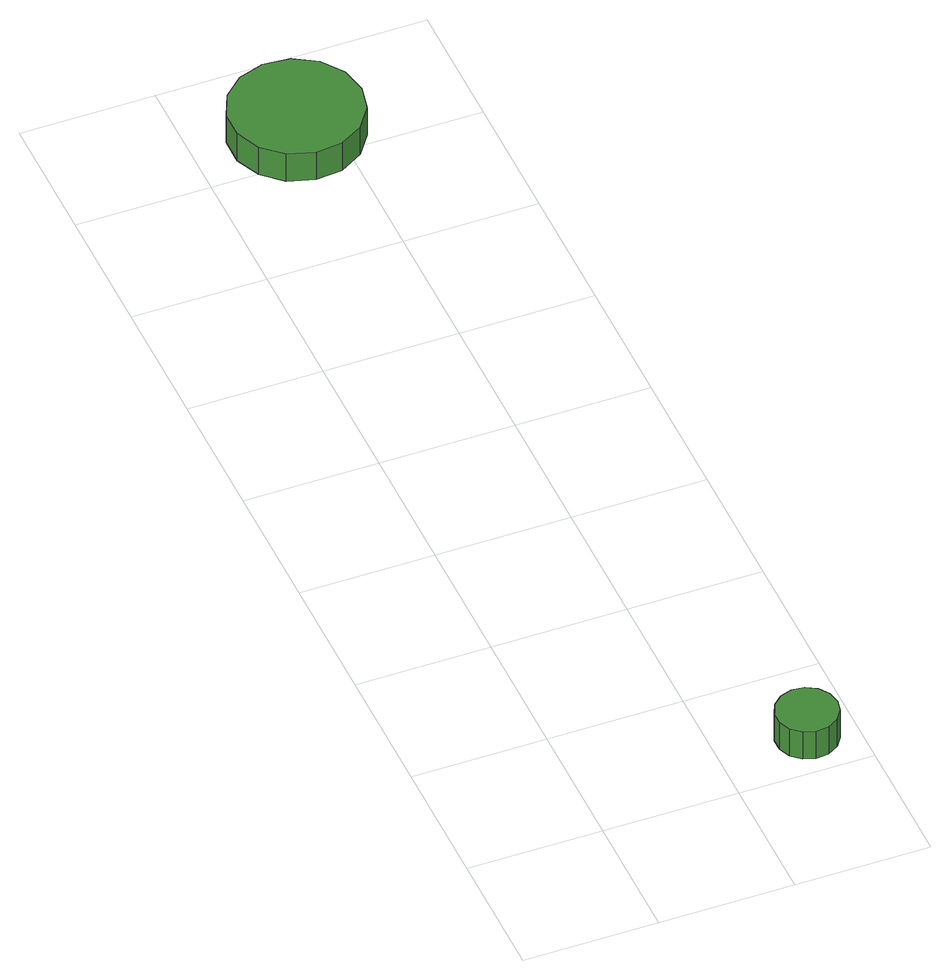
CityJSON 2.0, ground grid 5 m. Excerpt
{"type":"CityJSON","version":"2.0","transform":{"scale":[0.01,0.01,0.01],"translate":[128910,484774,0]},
"CityObjects":{
"tree1":{"type":"SolitaryVegetationObject","attributes":{"function":"something"},"geometry":[{"type":"MultiSurface","lod":"1","boundaries":[[[0,1,2,3,4,5,6,7,8,9,10,11,12,13,14]],[[15,16,17,18,19,20,21,22,23,24,25,26,27,28,29]],[[0,29,28,1]],[[1,28,27,2]],[[2,27,26,3]],[[3,26,25,4]],[[4,25,24,5]],[[5,24,23,6]],[[6,23,22,7]],[[7,22,21,8]],[[8,21,20,9]],[[9,20,19,10]],[[10,19,18,11]],[[11,18,17,12]],[[12,17,16,13]],[[13,16,15,14]],[[14,15,29,0]]]}]},
"tree2":{"type":"SolitaryVegetationObject","attributes":{"function":"something"},"geometry":[{"type":"MultiSurface","lod":"1","boundaries":[[[30,31,32,33,34,35,36,37,38,39,40,41,42,43,44]],[[45,46,47,48,49,50,51,52,53,54,55,56,57,58,59]],[[30,59,58,31]],[[31,58,57,32]],[[32,57,56,33]],[[33,56,55,34]],[[34,55,54,35]],[[35,54,53,36]],[[36,53,52,37]],[[37,52,51,38]],[[38,51,50,39]],[[39,50,49,40]],[[40,49,48,41]],[[41,48,47,42]],[[42,47,46,43]],[[43,46,45,44]],[[44,45,59,30]]]}]}
},
"vertices":[
[935,173,172],[925,219,172],[898,257,172],[857,281,172],[810,286,172],[766,271,172],[731,240,172],[712,197,172],[712,150,172],[731,107,172],[766,76,172],[810,61,172],[857,66,172],[898,89,172],[925,127,172],[925,127,47],[898,89,47],[857,66,47],[810,61,47],[766,76,47],[731,107,47],[712,150,47],[712,197,47],[731,240,47],[766,271,47],[810,286,47],[857,281,47],[898,257,47],[925,219,47],[935,173,47],
[564,3525,286],[543,3623,286],[484,3705,286],[397,3755,286],[297,3765,286],[201,3734,286],[127,3667,286],[86,3575,286],[86,3475,286],[127,3383,286],[201,3316,286],[297,3285,286],[397,3295,286],[484,3345,286],[543,3427,286],[543,3427,161],[484,3345,161],[397,3295,161],[297,3285,161],[201,3316,161],[127,3383,161],[86,3475,161],[86,3575,161],[127,3667,161],[201,3734,161],[297,3765,161],[397,3755,161],[484,3705,161],[543,3623,161],[564,3525,161]
]}
